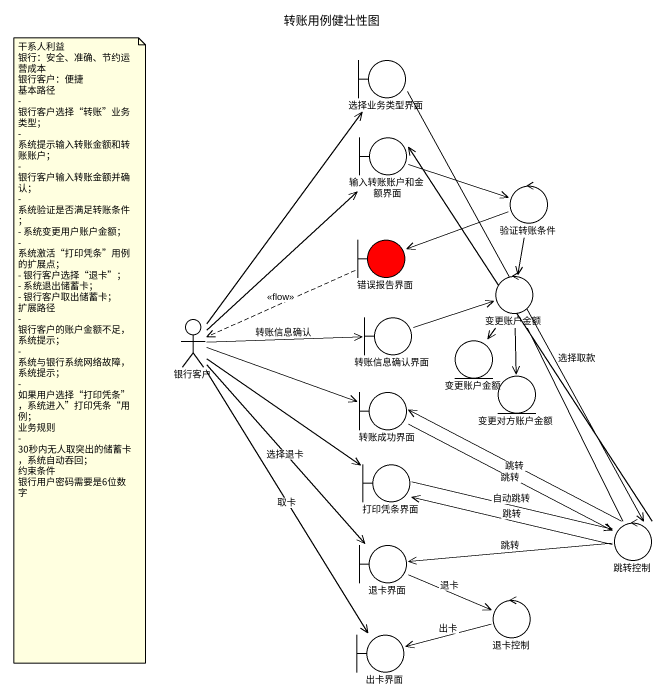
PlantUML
@startuml
title 转账用例健壮性图
boundary 选择业务类型界面
boundary 输入转账账户和金额界面
control 验证转账条件
boundary 错误报告界面 #FF0000
control 变更账户金额
actor 银行客户
boundary 转账信息确认界面
entity "变更账户金额" as 变更账户金额_2
entity 变更对方账户金额
boundary 转账成功界面
boundary 打印凭条界面
control 跳转控制
boundary 退卡界面
control 退卡控制
boundary 出卡界面
选择业务类型界面 --> 跳转控制 : 选择取款
输入转账账户和金额界面 -right-> 验证转账条件
验证转账条件 -left-> 错误报告界面
验证转账条件 --> 变更账户金额
错误报告界面 .left.> 银行客户 : <<flow>>
变更账户金额 --> 变更账户金额_2
变更账户金额 --> 变更对方账户金额
变更账户金额 -- 跳转控制
银行客户 -up-> 选择业务类型界面
银行客户 -up-> 输入转账账户和金额界面
银行客户 -right-> 转账信息确认界面 : 转账信息确认
银行客户 -right-> 转账成功界面
银行客户 --> 打印凭条界面
银行客户 --> 退卡界面 : 选择退卡
银行客户 --> 出卡界面 : 取卡
转账信息确认界面 -right-> 变更账户金额
转账成功界面 -right-> 跳转控制 : 跳转
打印凭条界面 -right-> 跳转控制 : 自动跳转
跳转控制 -up-> 输入转账账户和金额界面
跳转控制 -left-> 转账成功界面 : 跳转
跳转控制 -left-> 打印凭条界面 : 跳转
跳转控制 -left-> 退卡界面 : 跳转
退卡界面 -right-> 退卡控制 : 退卡
退卡控制 -left-> 出卡界面 : 出卡
note as N1
  干系人利益
  银行：安全、准确、节约运营成本
  银行客户：便捷
  基本路径
  - 银行客户选择“转账”业务类型；
  - 系统提示输入转账金额和转账账户；
  - 银行客户输入转账金额并确认；
  - 系统验证是否满足转账条件；
  - 系统变更用户账户金额；
  - 系统激活“打印凭条”用例的扩展点；
  - 银行客户选择“退卡”；
  - 系统退出储蓄卡；
  - 银行客户取出储蓄卡；
  扩展路径
  - 银行客户的账户金额不足，系统提示；
  - 系统与银行系统网络故障，系统提示；
  - 如果用户选择“打印凭条”，系统进入”打印凭条“用例；
  业务规则
  - 30秒内无人取突出的储蓄卡，系统自动吞回；
  约束条件
  银行用户密码需要是6位数字
end note
@enduml
